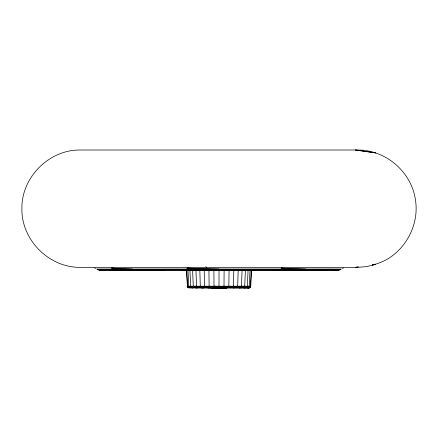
<?xml version="1.0" encoding="UTF-8"?>
<svg xmlns="http://www.w3.org/2000/svg" width="438" height="438" viewBox="0 0 438 438"><rect width="100%" height="100%" fill="white"/><g stroke="black" fill="none" stroke-linecap="round" stroke-linejoin="round"><path stroke-width="0.66" d="M224.103 270.158L224.004 286.206L227.207 286.682L250.706 286.682L251.631 270.158M229.085 270.158L228.844 286.206C215.217 287.667 201.239 286.852 187.497 287.12L186.369 270.158M242.077 270.158L241.48 286.211L234.85 286.682L233.438 286.211L233.815 270.158M238.179 270.158L237.686 286.211L234.85 286.682L234.401 287.766L233.443 287.99M248.078 270.158L247.328 286.211L246.457 286.682L244.722 286.211L245.4 270.158M250.038 270.158L249.233 286.211L249.627 286.682L248.751 287.766L247.454 287.99M187.497 287.12L187.809 287.487L249.348 287.936L250.706 286.682L250.399 286.211L251.231 270.158M233.438 286.211L227.207 286.682L226.857 287.936L225.165 287.985M239.455 287.99L240.78 287.766L241.48 286.211M246.457 286.682L245.674 287.766L244.229 287.99M186.769 270.158L187.601 286.211L187.294 286.682L250.503 287.12M207.924 287.99L226.857 287.936L189.249 287.766L188.373 286.682L188.767 286.211L187.962 270.158M250.399 286.211L249.627 286.682L250.793 286.211L223.955 286.211C214.757 287.153 205.679 285.861 196.58 286.682L195.923 270.158M340.249 269.83L340.54 269.649L97.46 269.649L97.751 269.83M342.379 268.445L343.425 267.968M103.401 269.644L102.065 269.918L99.07 269.644M358.131 266.961L355.541 267.339L358.207 266.956M372.229 264.946C400.863 259.061 420.316 227.99 415.377 199.498C411.342 171.745 385.478 149.659 357.435 150.01L80.565 150.01C49.204 149.418 21.309 177.313 21.9 208.674C21.309 240.035 49.204 267.936 80.565 267.339L357.435 267.339L366.611 266.616L375.563 264.47L372.349 264.919M241.42 286.682L244.722 286.211M196.52 286.211L191.543 286.682L190.672 286.211L189.922 270.158M209.123 286.211L208.915 270.158M327.301 269.644L323.841 269.918L317.358 269.644M191.943 287.99L192.72 287.936L191.543 286.682L193.278 286.211L192.6 270.158M120.647 269.644L114.159 269.918L110.699 269.644M163.817 269.644L158.468 269.918L147.557 269.644M256.564 269.644L250.333 269.918L238.015 269.644M195.983 287.99L197.543 287.936L196.58 286.682M290.443 269.644L279.532 269.918L274.183 269.644M333.061 270.158L339.269 270.136L181.94 270.158M112.144 270.158L164.551 270.158M199.985 269.644L187.667 269.918L181.436 269.644M226.857 287.936L211.477 287.99L210.848 287.12L227.152 287.12L210.848 287.12L210.793 286.682L213.996 286.206L227.207 286.682M201.414 287.99L203.829 287.936L203.15 286.682L204.562 286.211L213.996 286.206L213.897 270.158M219 287.279L227.076 287.487L210.924 287.487L250.191 287.487M97.46 269.649L98.145 269.644M273.449 270.158L303.802 270.158M325.856 270.158L304.213 270.098M96.601 269.047L341.399 269.047M158.748 270.098L114.641 270.098M237.763 270.158L256.06 270.158M323.359 270.098L279.252 270.098M249.797 287.766L188.203 287.766L187.809 287.487M334.599 269.644L338.93 269.644M99.07 270.158L338.93 270.158M187.207 286.211L204.562 286.211L204.185 270.158M214.045 286.211L223.955 286.211M211.028 287.766L219 287.886M219 287.64L226.972 287.766M104.939 270.158L98.731 270.136L219 270.098L219 287.99M219 269.047L186.889 268.111L199.854 269.047M305.549 269.047L281.037 268.111L290.947 269.047M210.848 287.12L219 287.47M132.451 269.047L111.553 268.111L119.974 269.047M188.203 287.766L249.348 287.936L248.313 287.936M94.575 267.968L95.621 268.445M187.601 286.211L188.373 286.682M205.761 266.616L206.583 267.339M199.821 270.158L200.314 286.211M375.563 152.884L355.53 150.01L375.563 152.884"/></g></svg>
